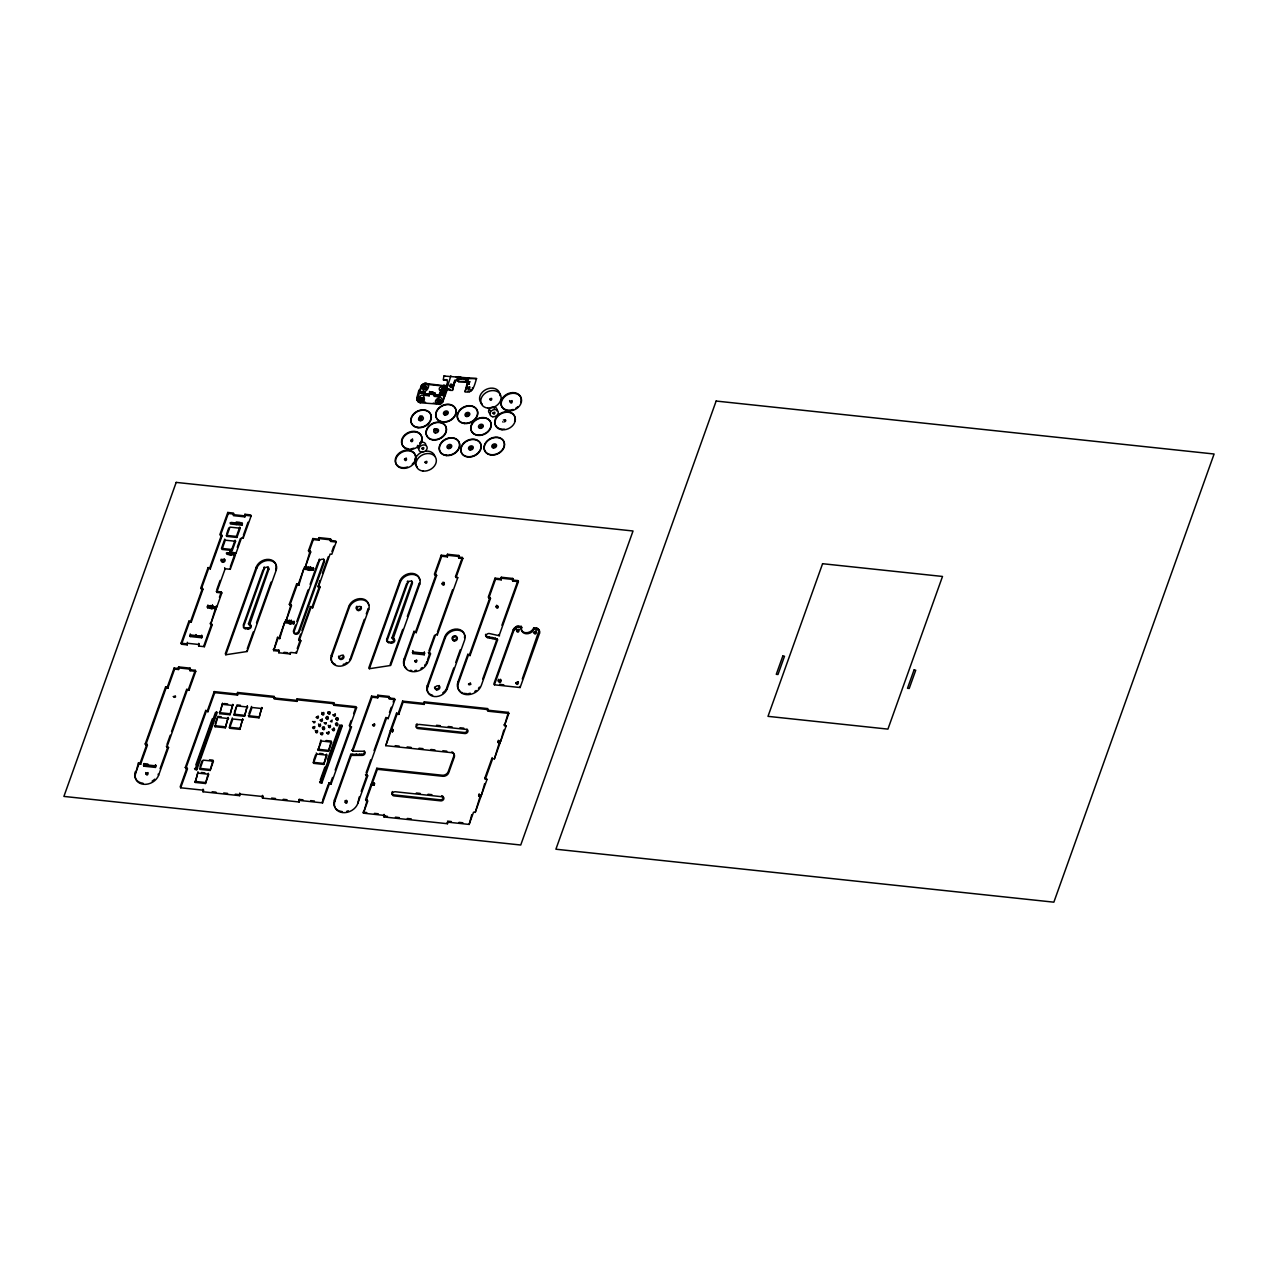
<?xml version="1.0" encoding="UTF-8"?>
<svg xmlns="http://www.w3.org/2000/svg" width="1278" height="1278" viewBox="0 0 1278 1278"><rect width="100%" height="100%" fill="white"/><g stroke="black" fill="none" stroke-linecap="round" stroke-linejoin="round"><path stroke-width="1.5" d="M423.05 398.369L421.037 397.458L420.174 399.551M424.008 388.512L425.925 389.215L426.836 387.362M440.239 399.87C439.536 405.909 435.047 396.947 440.303 400.014M437.523 401.404L437.38 400.302M444.201 389.119C442.492 386.116 439.504 391.563 442.987 391.164C446.118 390.269 442.603 386.899 441.437 389.758M444.025 388.768L444.297 390.062M417.698 401.356L416.724 398.273L418.896 390.189L419.567 392.394L417.235 400.046L420.254 402.762L440.159 404.231L442.779 402.027L445.335 394.407M419.951 398.72L421.74 400.206L422.89 398.033M442.14 391.148L441.214 389.662M447.236 389.566L445.016 386.276L426.037 384.247L422.187 386.164L419.887 391.691L419.472 390.381L421.676 385.125L424.663 383.336L445.798 385.94L447.236 389.566L445.575 394.439L440.367 393.88L439.983 392.57M419.488 392.745L424.568 392.57L419.615 391.324M424.392 392.969L423.753 395.237L429.168 395.813L429.887 391.819L433.194 392.17M443.562 393.273L440.255 392.921L439.552 396.915L434.137 396.34L434.951 392.953M438.993 394.391L439.824 393.432M439.792 394.023L439.856 394.726M445.878 380.237L443.274 379.854L443.913 376.036L476.55 378.56C474.713 384.023 473.195 394.263 465.016 391.723L467.253 382.969L468.914 384.135L467.253 382.969M458.435 381.579L458.658 379.087L466.47 378.847L465.575 381.355L458.435 381.579L468.722 382.489M314.644 726.511L312.551 727.486M318.318 716.239L316.225 717.214M330.411 721.447C334.772 722.661 329.085 720.888 332.216 720.121M406.276 458.083L404.423 459.201M374.598 724.035L372.505 725.009M452.46 390.381L454.696 381.627L452.46 390.381C448.067 391.308 444.856 386.339 447.476 382.745L447.108 379.662L443.594 379.758M446.597 386.819L447.108 387.873L450.846 375.828M449.457 385.173C449.568 389.151 454.952 383.624 450.559 384.135M444.393 412.251L445.479 413.401L446.741 412.219M416.676 660.167L414.823 661.269M472.221 448.418C470.735 444.664 468.722 451.693 472.221 448.418A2.492 1.949 -26.2 0 1 471.087 449.185M479.937 426.548C484.058 427.635 478.803 426.325 481.646 425.015M509.555 400.605L510.641 401.755L511.903 400.573M470.528 683.123L468.435 684.113M518.325 681.957L515.705 683.187M522.271 679.001L539.124 630.23M539.54 633.217L538.102 628.696L533.789 627.722A6.869 5.368 -26.2 0 1 525.498 632.706A6.869 5.368 -26.2 0 1 521.232 626.38L516.568 626.412L513.325 629.431L493.899 683.762L494.41 684.8L520.114 687.532L539.54 633.217L539.012 632.163M420.127 399.071C423.433 395.349 422.571 400.909 420.638 400.094M424.024 388.161L424.919 386.563L426.836 387.266M423.849 388.065L425.462 388.959L426.82 387.617M437.475 400.909L439.776 399.327M437.459 401.26L440.463 400.701M444.185 389.471L441.725 390.701M345.827 801.274L346.178 800.236M166.3 746.24L168.536 747.47L158.616 775.235A12.476 9.761 -26.2 0 1 143.519 784.293A12.476 9.761 -26.2 0 1 135.772 772.807L138.375 763.014L140.612 764.244L138.375 763.014M140.612 764.244L147.401 745.234L145.181 744.004L165.597 686.877L167.833 688.107L165.597 686.877M187.307 642.275L187.259 644.863L181.556 644.256L181.045 643.201L188.936 621.108L191.173 622.338L188.936 621.108M208.09 567.56L210.311 568.774L208.09 567.56L200.742 588.104L202.962 589.334L191.173 622.338M224.624 567.72L225.152 568.758L230.28 569.301L235.36 555.115L234.848 554.077L230.839 553.646L231.174 555.211L226.797 554.205L227.34 552.671L230.2 552.975C228.522 550.722 232.292 551.122 231.909 553.15L235.903 553.582L241.526 537.846L243.251 538.038L251.143 515.929L250.632 514.89L244.929 514.283L244.881 516.871L233.459 515.657L233.507 513.069L227.788 512.462L219.896 534.555L222.116 535.786L210.311 568.774M181.556 644.256L189.448 622.146M201.253 589.158L208.602 568.598M220.407 535.61L228.299 513.5L227.788 512.462M135.772 772.807L138.887 764.068M145.692 745.042L166.124 687.931M190.662 621.284L202.451 588.295L202.962 589.334M209.8 567.736L221.605 534.747L222.116 535.786M140.085 763.206L146.89 744.179L145.181 744.004M167.322 687.053L174.112 668.043L178.121 668.474L178.632 669.512L174.639 669.097L174.112 668.043M167.833 688.107L174.639 669.097M155.469 767.423L155.517 764.835L155.469 767.423L144.047 766.209L143.535 765.171L144.095 763.621L147.897 764.036M178.121 668.474L178.664 666.924L190.087 668.138L190.055 670.726L195.758 671.333L188.968 690.36L186.732 689.13L171.572 731.511M190.246 636.54L190.789 634.99L202.212 636.204L201.668 637.754L190.246 636.54L190.278 633.952M224.768 539.124L221.461 548.39L231.749 549.476L232.261 550.514L221.989 549.428L225.295 540.179L235.567 541.265L232.261 550.514M226.797 533.485L228.778 527.926M144.047 766.209L144.095 763.621M178.632 669.512L178.664 666.924M226.653 536.377L229.96 527.127L240.232 528.213L236.925 537.463L226.653 536.377L226.142 535.322L236.414 536.425L236.925 537.463M198.681 646.077L198.729 643.489L198.681 646.077L204.4 646.684L212.292 624.575L210.582 624.399L216.206 608.679L215.694 607.625L211.701 607.21L212.02 608.759L207.643 607.769L207.675 605.181L211.046 606.523L208.186 606.219M207.643 607.769L207.132 606.715L209.975 607.018L212.02 608.759M210.535 605.484L211.046 606.523M226.27 553.166L229.129 553.47L231.174 555.211M216.829 589.541L220.072 580.436M230.2 552.975L229.864 551.409M231.749 549.476L235.056 540.227L235.567 541.265M236.414 536.425L239.721 527.175L240.232 528.213M225.152 568.758L216.685 592.401L221.829 592.944L216.765 607.13L212.755 606.699L212.436 605.149L212.755 606.699M190.055 670.726L190.087 668.138M201.668 637.754L201.7 635.166M241.909 525.194L242.453 523.645L231.03 522.43L230.487 523.98L241.909 525.194L241.941 522.606M244.881 516.871L244.929 514.283M231.909 553.15L231.574 551.585M210.582 624.399L215.694 607.625M219.417 597.225L221.318 591.906L216.174 591.347M230.407 566.489L234.848 554.077M237.261 547.288L240.392 538.549M166.971 744.403L170.262 735.185M187.243 690.168L166.827 747.295L168.536 747.47M160.085 768.637L167.354 748.285M189.527 669.688L195.246 670.295L188.441 689.305L188.968 690.36M211.126 625.373L203.889 645.63L204.4 646.684M243.395 535.147L247.996 522.255M256.255 567.16L225.311 653.697L225.823 654.751L247.149 651.508L276.192 570.26L275.681 569.221A10.607 8.307 -26.2 0 0 269.099 559.444A10.607 8.307 -26.2 0 0 256.255 567.16L256.782 568.199L225.823 654.751M239.705 793.079L239.673 795.667L203.01 791.769L203.553 790.219L180.709 787.791L187.515 768.781L185.278 767.551L205.71 710.424L207.931 711.654L205.71 710.424M185.805 768.605L206.221 711.479M207.419 710.616L214.225 691.606L237.069 694.034L237.58 695.072L214.736 692.644L214.225 691.606M207.931 711.654L214.736 692.644M243.171 625.325L263.028 569.796M249.561 624.862L268.763 569.477A2.492 1.949 -26.2 0 0 267.214 567.176A2.492 1.949 -26.2 0 0 264.195 568.982L243.683 626.364A2.492 1.949 -26.2 0 0 245.232 628.664L248.092 628.968A2.492 1.949 -26.2 0 0 251.111 627.163A2.492 1.949 -26.2 0 0 249.561 624.862L248.475 623.76L268.252 568.422A2.492 1.949 -26.2 0 0 268.108 566.905M195.853 764.851L212.324 718.779M196.764 769.771L217.196 712.645L215.471 712.469L195.055 769.58L196.764 769.771L196.253 768.717L216.669 711.59M195.199 782.424L197.994 772.12L195.199 782.424L205.486 783.51L208.793 774.26L198.505 773.174M200.023 766.465L202.004 760.921M215.215 723.827L217.196 718.268M219.736 713.667L222.516 703.363L219.736 713.667L230.008 714.753L232.804 704.466L230.008 714.753M225.343 727.805L228.139 717.517L225.343 727.805L215.055 726.719L217.851 716.415L221.286 716.782M247.293 648.617L253.236 631.987M256.527 622.769L271.064 582.145M205.486 783.51L208.266 773.222M210.151 770.458L213.458 761.209L203.17 760.122L199.863 769.372L210.151 770.458L212.947 760.17L209.512 759.803M237.069 694.034L237.612 692.484L274.275 696.382L274.243 698.97L297.087 701.398L297.119 698.81L333.782 702.708L333.75 705.296L356.594 707.724L349.789 726.751L351.498 726.926L331.082 784.053L328.845 782.823L331.082 784.053M237.58 695.072L237.612 692.484M229.721 725.361L232.356 717.964M234.385 712.309L236.366 706.766M244.513 716.303L247.309 705.999L244.513 716.303L234.241 715.201L237.021 704.913L240.456 705.28M239.849 729.355L242.644 719.051L239.849 729.355L229.561 728.252L232.868 719.003L243.155 720.105M248.891 713.859L251.526 706.446M300.618 634.08L298.653 639.575L300.873 640.805L296.496 653.042L290.793 652.435L290.234 653.969L278.812 652.754L279.371 651.221L273.652 650.614L277.518 637.339L279.738 638.569L277.518 637.339M289.579 620.165L289.914 621.715L285.921 621.3L291.544 605.564L289.307 604.334L296.672 583.774L298.892 585.005L296.672 583.774M309.068 568.167C308.765 564.94 309.58 570.595 305.075 567.736L310.698 552.016L308.461 550.786L312.838 538.549L318.541 539.156L319.069 540.211L313.35 539.604L312.838 538.549M273.652 650.614L278.029 638.377M289.834 605.389L297.183 584.829M308.972 551.824L313.35 539.604M279.227 637.514L284.85 621.795L288.844 622.21C288.477 624.239 292.247 624.638 290.569 622.402L293.94 623.744L291.08 623.44M285.921 621.3L291.033 604.526L289.307 604.334M298.381 583.966L304.004 568.231L307.998 568.662C307.631 570.691 311.385 571.09 309.707 568.838L313.078 570.196L310.234 569.892M305.075 567.736L310.171 550.962L308.461 550.786M279.738 638.569L284.85 621.795M298.892 585.005L304.004 568.231M273.141 649.559L278.86 650.167L278.812 652.754M289.179 623.776L288.844 622.21M308.333 570.228L307.998 568.662M318.541 539.156L319.101 537.623L330.523 538.837L330.491 541.425L336.194 542.032L331.817 554.253L330.107 554.077L318.302 587.081L320.027 587.257L312.679 607.817L310.442 606.587L312.679 607.817M319.069 540.211L319.101 537.623M290.889 623.952L290.569 622.402M310.043 570.403L309.707 568.838M291.624 621.907L291.304 620.341L291.624 621.907L294.483 622.21L293.94 623.744M310.778 568.343L310.442 566.793L310.778 568.343L313.637 568.646L313.078 570.196M259.019 717.837L261.814 707.549L259.019 717.837L248.747 716.75L252.054 707.501L262.325 708.587M293.413 622.706L293.972 621.156M312.567 569.141L313.126 567.608L313.637 568.646M295.522 625.102L293.541 630.661A2.812 2.205 -26.2 0 0 295.282 633.249A2.812 2.205 -26.2 0 0 298.669 631.204L323.845 560.802A2.812 2.205 -26.2 0 0 323.685 559.077M296.847 621.396L308.11 589.893M310.107 584.334L318.046 562.112M330.523 538.837L329.964 540.37L335.683 540.977L336.194 542.032M301.928 630.421L310.442 606.587M318.302 587.081L319.756 580.531M322.375 573.199L328.286 556.697M300.873 640.805L299.164 640.629L310.953 607.625M297.231 648.505L300.362 639.767M312.151 606.762L319.5 586.203L317.791 586.027M331.929 551.473L333.798 546.233M297.087 701.398L297.119 698.81M262.501 798.095L262.549 795.507L262.501 798.095L299.164 801.993L299.212 799.405L303.014 799.82M335.475 664.528A10.607 8.307 -26.2 0 1 331.306 655.326L348.798 606.411A10.607 8.307 -26.2 0 1 359.677 598.663A10.607 8.307 -26.2 0 1 368.671 605.053M331.817 656.365L349.309 607.449A10.607 8.307 -26.2 0 1 362.137 599.749A10.607 8.307 -26.2 0 1 368.719 609.51L351.226 658.426A10.607 8.307 -26.2 0 1 338.398 666.142A10.607 8.307 -26.2 0 1 331.817 656.365L331.306 655.326M411.484 441.469L412.219 439.424M429.6 391.467L429.424 394.423L428.306 394.135M440.399 393.88L439.504 395.94L438.753 395.509M299.212 799.405L299.164 801.993M333.75 705.296L333.782 702.708M313.621 760.426L315.602 754.883M318.142 750.266L321.449 741.016L331.721 742.119L328.414 751.368L318.142 750.266L320.938 739.978M364.326 619.335L350.715 657.387L351.226 658.426M366.259 613.903L368.208 608.472L368.719 609.51M443.546 397.618L443.131 401.308M444.025 396.308L444.568 394.758L445.095 395.797L419.392 393.065M445.159 393.113L446.086 390.541M316.784 754.068L313.477 763.333L323.749 764.42L327.056 755.17L316.784 754.068L316.273 753.03M445.671 414.407C450.671 410.765 442.092 416.484 446.405 412.347M323.749 764.42L326.545 754.116M328.414 751.368L331.21 741.064L326.066 740.521M320.251 779.995L324.868 767.104M327.503 759.723L340.028 724.722M321.816 783.063L321.305 782.024L341.737 724.898L342.248 725.952L321.816 783.063L320.107 782.887L340.539 725.76L342.248 725.952M465.016 391.723L467.78 384.007M468.914 384.135L469.761 381.755L465.575 381.355M419.679 579.765A10.607 8.307 -26.2 0 0 410.685 573.391A10.607 8.307 -26.2 0 0 399.806 581.123L368.863 667.675L369.374 668.713L390.685 665.471L419.727 584.238L419.216 583.183L407.331 616.427M369.374 668.713L400.318 582.161A10.607 8.307 -26.2 0 1 413.145 574.461A10.607 8.307 -26.2 0 1 419.727 584.238M322.663 800.108L328.222 784.548M351.13 720.52L349.277 725.696L351.498 726.926M353.607 713.603L355.46 708.411M449.169 447.891C454.153 444.233 445.575 449.952 449.904 445.83M299.723 800.459L322.567 802.888L329.357 783.877M330.555 783.015L332.536 777.471M335.171 770.107L350.332 727.725M411.644 580.867A2.492 1.949 -26.2 0 1 411.788 582.401L392.011 637.722L393.097 638.824A2.492 1.949 -26.2 0 1 394.646 641.125A2.492 1.949 -26.2 0 1 391.627 642.946L388.768 642.642A2.492 1.949 -26.2 0 1 387.218 640.342L386.707 639.288L406.564 583.758M467.221 415.845C472.205 412.187 463.642 417.922 467.956 413.784M387.218 640.342L407.746 582.96A2.492 1.949 -26.2 0 1 410.765 581.139A2.492 1.949 -26.2 0 1 412.315 583.439L393.097 638.824M335.156 807.68A12.476 9.761 -26.2 0 1 334.421 800.06L350.747 754.355L361.466 754.324A2.492 1.949 -26.2 0 0 364.438 752.518L364.549 751.975A2.492 1.949 -26.2 0 0 364.278 750.985M371.563 696.159L372.074 697.213L377.793 697.82L377.266 696.766L371.563 696.159L352.265 750.154L352.776 751.192L363.399 751.256A2.492 1.949 -26.2 0 1 365.061 753.014L364.949 753.541A2.492 1.949 -26.2 0 1 361.978 755.378L351.258 755.41L334.932 801.098A12.476 9.761 -26.2 0 0 342.68 812.6A12.476 9.761 -26.2 0 0 357.776 803.527L367.697 775.778L365.46 774.548M352.776 751.192L372.074 697.213M377.266 696.766L377.825 695.232L389.247 696.446L389.215 699.034L394.918 699.641L388.113 718.651L385.892 717.421L374.039 750.601M377.793 697.82L377.825 695.232M390.173 664.432L402.714 629.351M470.703 449.329L471.438 447.268M480.704 427.699L481.439 425.638M406.58 668.618A12.476 9.761 -26.2 0 1 404.056 659.097L413.976 631.348L416.197 632.578L413.976 631.348M441.198 555.211L441.709 556.249L447.428 556.857L446.917 555.818L441.198 555.211L434.392 574.221L436.629 575.451L416.197 632.578M428.306 652.611L430.526 653.841L427.411 662.579A12.476 9.761 -26.2 0 1 412.315 671.637A12.476 9.761 -26.2 0 1 404.567 660.151L414.487 632.386M434.919 575.276L441.709 556.249M415.685 631.524L436.117 574.413L436.629 575.451M366.131 772.711L370.732 759.803M386.403 718.476L365.987 775.602L367.697 775.778M359.246 796.929L357.776 803.527M361.227 791.386L367.185 774.724M389.455 712.421L391.308 707.229M393.161 702.053L394.407 698.587L388.688 697.98M412.842 653.553L412.89 650.965L412.842 653.553L424.264 654.767L424.312 652.179L424.264 654.767M446.917 555.818L447.46 554.269L458.882 555.483L458.85 558.071L462.844 558.502L456.038 577.512L457.764 577.704L437.332 634.831L435.622 634.639L428.817 653.649L430.526 653.841M447.428 556.857L447.46 554.269M371.211 783.989L374.007 785.283L371.211 783.989L365.588 799.724L367.808 800.955L363.431 813.175L384.566 815.428L384.007 816.977L447.476 823.719L448.035 822.185L469.154 824.422L473.531 812.201L475.256 812.377L480.879 796.657L478.643 795.427L479.202 793.878L479.154 796.466L480.879 796.657M451.885 751.847A4.872 3.802 -26.2 0 1 453.802 756.081L448.211 771.704A4.872 3.802 -26.2 0 1 442.332 775.235L376.834 768.27L371.754 782.456L374.55 783.749L374.007 785.283M390.349 730.441L392.586 731.671L390.349 730.441L385.796 745.665L451.294 752.646A4.872 3.802 -26.2 0 1 454.313 757.119L448.722 772.743A4.872 3.802 -26.2 0 1 442.843 776.289L377.345 769.308L376.834 768.27M396.531 713.172L398.752 714.402L396.531 713.172L390.908 728.907L393.129 730.121L392.586 731.671M366.099 800.763L371.722 785.043M372.265 783.494L377.345 769.308M385.796 745.665L390.86 731.495M391.419 729.946L397.043 714.226M363.431 813.175L367.297 799.9M392.058 730.617L392.618 729.083L393.129 730.121M398.241 713.348L402.618 701.127L423.737 703.363L424.264 704.418L403.129 702.165L402.618 701.127M373.495 784.245L374.039 782.695L374.55 783.749M493.995 447.332C498.995 443.674 490.417 449.409 494.73 445.271M398.752 714.402L403.129 702.165M504.682 421.836L505.417 419.775M458.85 558.071L458.882 555.483M428.929 650.885L434.488 635.326M456.038 577.512L455.527 576.474L462.332 557.464L458.323 557.032M427.523 659.783L430.015 652.786M437.475 631.939L452.636 589.557M427.763 686.781L445.255 637.866A10.607 8.307 -26.2 0 1 458.099 630.166A10.607 8.307 -26.2 0 1 464.681 639.927L447.188 688.842A10.607 8.307 -26.2 0 1 434.36 696.558A10.607 8.307 -26.2 0 1 427.763 686.781L427.251 685.743L444.744 636.827A10.607 8.307 -26.2 0 1 454.952 629.143A10.607 8.307 -26.2 0 1 464.425 634.383M384.007 816.977L384.055 814.39L384.566 815.428M423.737 703.363L424.296 701.83L487.765 708.587L487.733 711.175L508.852 713.412L504.475 725.648L506.2 725.824L500.577 741.559L498.34 740.329L497.797 741.863L500.017 743.093L494.394 758.828L492.685 758.637L485.336 779.197L487.046 779.388L481.423 795.108L479.713 794.932M424.264 704.418L424.296 701.83M453.802 667.883L446.677 687.804L447.188 688.842M455.735 662.435L460.272 649.751M460.431 691.574A12.476 9.761 -26.2 0 1 457.907 682.069L467.828 654.304L470.048 655.534L467.828 654.304M495.049 578.167L495.56 579.222L501.28 579.829L500.752 578.774L495.049 578.167L488.244 597.193L490.48 598.423L470.048 655.534M485.672 634.287A2.492 1.949 -26.2 0 0 487.174 636.572L495.369 638.233L497.589 639.847L481.263 685.535A12.476 9.761 -26.2 0 1 466.166 694.609A12.476 9.761 -26.2 0 1 458.419 683.107L468.339 655.358M488.771 598.232L495.56 579.222M469.537 654.496L489.969 597.369L490.48 598.423M500.752 578.774L501.311 577.241L512.734 578.455L512.702 581.043L518.405 581.65L499.107 635.629L498.58 634.591M501.28 579.829L501.311 577.241M512.702 581.043L512.734 578.455M482.701 679.017L497.078 638.808M501.919 625.277L517.894 580.595L512.174 579.988M494.41 684.8L513.836 630.485L517.079 627.45L521.744 627.434A6.869 5.368 -26.2 0 0 526.009 633.744A6.869 5.368 -26.2 0 0 534.316 628.76L539.268 630.437M471.774 814.645L469.154 824.422M485.336 779.197L484.825 778.158L492.174 757.598M504.475 725.648L508.34 712.373L487.206 710.121M498.308 742.917L498.851 741.368M480.352 795.603L475.256 812.377M484.666 783.574L481.423 795.108M497.797 741.863L499.506 742.055L494.394 758.828M503.804 730.026L500.577 741.559M456.725 380.413C461.566 371.083 454.377 381.866 458.147 380.572L459.042 378.064L466.47 378.847M466.997 381.515L468.355 377.745M467.492 381.499L468.834 377.729M469.841 684.321C473.819 683.347 465.767 686.637 470.208 683.299M423.753 394.407L425.063 392.25L419.631 391.675M439.504 395.94L434.121 395.509L435.431 393.352L429.999 392.777M421.676 386.675L423.401 384.662M422.299 386.787C423.641 400.238 435.766 378.032 422.299 386.787L421.676 385.125M426.948 387.474L423.913 387.569M441.837 401.388C443.642 391.915 428.801 403.097 439.089 403.353M175.405 695.967C170.757 698.89 179.559 696.159 173.169 696.51M145.66 772.583L146.315 773.989L147.849 772.567M466.071 413.417L466.726 414.839L468.259 413.401M314.915 721.447C310.826 724.115 318.494 722.15 312.551 721.511M315.267 730.489L315.906 731.895L317.455 730.457M326.337 722.661C322.248 725.329 329.916 723.364 323.973 722.725M322.631 732.981L321.433 733.876L320.299 732.997M328.19 725.281L329.133 726.687L330.379 725.265M335.443 723.668C337.712 720.568 338.574 726.255 335.523 724.434M505.529 419.983C502.302 423.274 509.075 420.174 503.356 419.951M495.017 445.415L493.803 446.31L492.669 445.447M516.232 629.383L517.414 631.14L518.964 629.351M439.536 395.03L439.92 393.624M467.237 386.403L466.901 387.969M321.832 712.453L322.28 714.098L323.717 712.421M327.839 711.91L330.043 712.15L327.775 712.932M318.51 724.003L319.244 725.648L320.379 723.971M345.028 800.651L345.779 802.296L346.897 800.635M422.059 400.589L423.753 399.391M418.721 400.893L417.746 399.279C428.961 409.024 423.737 385.429 418.098 399.982M498.771 679.273C495.656 681.925 502.558 682.244 500.577 679.257M443.945 391.228L442.635 391.755M439.312 404.503L438.801 403.449L442.268 400.988L442.779 402.027M326.465 716.623C329.868 715.376 326.896 720.52 325.81 717.581M336.641 717.533C333.494 719.354 339.293 720.409 337.791 717.661M322.791 726.894C326.194 725.664 323.222 730.792 322.136 727.869M468.02 390.908L469.681 391.691M442.779 582.273C446.006 581.73 442.603 586.139 441.837 583.375M496.631 605.229L497.893 606.571L495.688 606.331M443.913 376.036L445.223 376.403M351.722 750.202L353.335 750.058M476.55 378.56L467.221 378.687M454.585 380.684L458.147 380.572M468.866 381.771L469.761 381.755M410.989 440.463L412.522 439.025M458.467 378.432L461.23 378.783L458.403 378.671M457.204 380.397L454.92 380.157L454.073 382.553L455.208 382.665M429.951 392.106L433.258 392.458M440.319 393.209L443.626 393.56M429.999 392.426L433.29 392.777M440.367 393.528L443.674 393.88M419.615 392.042L424.568 392.57M429.983 393.145L434.935 393.672M440.351 394.247L445.303 394.774M419.567 392.394L424.52 392.921M429.935 393.512L434.887 394.039M440.303 394.614L445.255 395.142M429.855 393.848L434.824 394.375M440.223 394.95L445.191 395.477M424.456 393.896L429.424 394.423M434.824 395.014L439.792 395.541M424.328 394.135L429.28 394.662M434.696 395.237L439.648 395.765M423.897 394.439L429.136 394.838M421.66 401.931L425.526 402.33M433.242 403.161L437.092 403.56M228.299 513.5L234.018 514.107M245.44 515.322L251.143 515.929M232.947 514.603L244.37 515.817M236.238 521.999L240.04 522.398M229.976 522.926L241.398 524.156M319.612 538.661L331.034 539.875M447.971 555.323L459.393 556.537M501.823 578.279L513.245 579.493M230.375 552.463L232.101 552.639M455.527 576.474L457.764 577.704M231.366 554.7L235.36 555.115M304.547 566.697L308.557 567.112M309.244 567.656L310.969 567.831M307.822 569.173L309.532 569.365M304.515 569.285L308.509 569.7M211.237 606.012L212.947 606.187M487.174 636.572L487.733 637.626L497.589 639.847M212.212 608.248L216.206 608.679M487.733 637.626L487.685 637.626A2.492 1.949 -26.2 0 1 486.183 635.326L486.455 634.799A2.492 1.949 -26.2 0 1 489.218 633.505L499.554 635.789M285.409 620.245L289.403 620.677L289.914 621.715M290.106 621.204L291.815 621.38M288.668 622.721L290.378 622.913M285.361 622.833L289.371 623.265M386.707 639.288A2.492 1.949 -26.2 0 0 388.256 641.588L391.627 642.946M210.071 623.36L212.292 624.575M243.315 626.843A2.492 1.949 -26.2 0 0 244.721 627.626L247.565 627.929A2.492 1.949 -26.2 0 0 250.584 626.108A2.492 1.949 -26.2 0 0 249.034 623.808M413.401 652.02L424.823 653.234M412.331 652.515L423.753 653.729M189.719 635.486L201.141 636.7M284.02 652.323L287.822 652.723M187.818 643.313L199.24 644.527M181.045 643.201L186.748 643.808L187.259 644.863M499.826 684.385L503.788 684.816M179.176 667.979L190.598 669.193M378.336 696.27L389.758 697.484M424.807 702.868L488.276 709.625M238.123 693.539L274.786 697.437M297.63 699.865L334.293 703.763M273.732 697.932L296.576 700.36M333.223 704.258L356.067 706.686L356.594 707.724M503.963 724.594L506.2 725.824M436.517 725.265L440.415 725.68M448.227 726.511L452.124 726.926M459.92 727.757L463.834 728.172M224.241 703.555L227.66 703.906M223.043 704.418L233.315 705.504M237.548 705.951L247.82 707.053M219.209 712.613L229.497 713.715M244.002 715.249L233.714 714.162L234.241 715.201M248.22 715.696L258.507 716.798M218.362 717.469L228.65 718.555M224.832 726.767L214.544 725.664L215.055 726.719M229.05 727.214L239.337 728.3M395.206 745.681L399.167 746.112M407.107 746.943L411.085 747.374M419.024 748.221L422.986 748.636M430.926 749.483L434.903 749.898M442.843 750.745L446.805 751.176M317.631 749.227L327.903 750.314M319.692 753.397L323.11 753.764M484.825 778.158L487.046 779.388M312.95 762.279L323.238 763.381M199.352 768.318L209.64 769.42M185.278 767.551L187.003 767.743L180.198 786.753L180.709 787.791M194.544 768.541L196.253 768.717M319.596 781.848L321.305 782.024M416.34 793.015L420.238 793.43M428.05 794.261L431.948 794.676M144.606 764.675L156.028 765.889M143.535 765.171L154.957 766.385M201.429 772.487L204.847 772.855M194.687 781.369L204.959 782.471M310.634 800.619L314.436 801.034M240.216 794.133L263.06 796.561M212.132 791.753L215.998 792.168M223.714 792.983L227.58 793.398M235.296 794.213L239.146 794.628L239.673 795.667M271.639 798.079L275.505 798.494M283.221 799.309L287.071 799.724M362.92 812.137L366.754 812.552M374.438 813.367L378.288 813.766M447.524 821.131L451.358 821.546M459.042 822.361L462.892 822.776M383.496 815.923L387.458 816.354M395.397 817.185L399.359 817.616M407.299 818.463L411.26 818.879M445.798 387.713C430.718 383.528 446.581 401.787 445.447 387.01L446.038 388.208M467.125 388.208L468.93 388.192L469.713 386.659M469.697 448.115L471.39 447.907L471.646 446.645M333.877 727.805L333.766 729.578L332.056 729.179M445.079 386.579L444.393 386.707M416.868 399.679L418.753 402.314M447.971 446.485L449.281 446.805L450.207 445.447M535.961 630.677L535.865 632.482L533.517 632.514M320.075 720.121L321.689 720.297L322.216 718.843M472.413 387.617L472.924 388.656M471.183 389.439L471.694 390.477M470.24 390.141L470.751 391.18M449.536 389.087L450.048 390.125M446.709 384.886L447.22 385.924M448.514 388.847L449.025 389.886M446.501 385.876L447.028 386.914M446.262 386.483L447.252 388.832M445.798 385.94L446.326 386.994M445.207 385.525L445.718 386.563M444.504 385.221L445.016 386.276M446.549 389.263L447.06 390.301M443.722 385.061L444.233 386.116M443.865 388.576L444.361 389.566M441.198 389.918L441.693 390.892M439.552 396.915L438.977 395.541M441.501 400.685L442.3 402.698M440.447 402.778L440.958 403.832M439.648 403.177L440.159 404.231M437.3 400.813L437.795 401.787M426.357 383.224L426.868 384.263M425.51 383.208L426.037 384.247M426.309 386.595L426.996 387.969M424.663 383.336L425.175 384.374M423.817 383.608L424.328 384.646M429.168 395.813L428.545 394.151M423.018 384.007L423.753 385.365M422.299 384.518L422.81 385.557M424.536 389.199L423.849 387.825L424.072 388.656M517.894 580.595L518.405 581.65M421.181 385.796L421.708 386.851M420.845 386.531L421.357 387.569M538.102 628.696L538.613 629.734M539.22 631.188L539.731 632.227M537.223 628.217L537.734 629.255M536.185 627.977L536.712 629.016M422.619 397.634L423.098 398.864M533.789 627.722L534.316 628.76M419.743 401.723L420.254 402.762M416.916 397.522L417.427 398.576M418.944 401.564L419.472 402.602M416.724 398.273L417.251 399.311M416.708 398.992L417.235 400.046M417.65 400.845L418.162 401.883M521.232 626.38L521.744 627.434M518.836 626.124L519.347 627.178M517.702 626.14L518.229 627.178M516.568 626.412L517.079 627.45M515.497 626.907L516.008 627.961M514.555 627.61L515.066 628.664M513.804 628.472L514.331 629.527M513.325 629.431L513.836 630.485M462.332 557.464L462.844 558.502M496.615 638.649L497.142 639.703M519.587 686.494L520.114 687.532M495.369 638.233L495.88 639.288M492.174 637.418L492.685 638.457M488.867 636.795L489.378 637.834M508.34 712.373L508.852 713.412M499.506 742.055L500.017 743.093M444.744 636.827L445.255 637.866M411.788 582.401L412.315 583.439M436.82 633.776L437.332 634.831M457.907 682.069L458.419 683.107M407.746 582.96L407.219 581.905A2.492 1.949 -26.2 0 1 407.906 580.915M399.806 581.123L400.318 582.161M427.411 662.579L426.9 661.525A12.476 9.761 -26.2 0 1 426.309 662.867M478.643 795.427L479.154 796.466M404.056 659.097L404.567 660.151M392.011 637.722L392.522 638.776M388.256 641.588L388.768 642.642M394.407 698.587L394.918 699.641M348.798 606.411L349.309 607.449M446.965 822.681L447.476 823.719M310.171 550.962L310.698 552.016M387.601 717.613L388.113 718.651M319.5 586.203L320.027 587.257M361.418 754.324L361.93 755.362M359.757 754.18L360.268 755.218M268.252 568.422L268.763 569.477M356.258 754.084L356.77 755.138M263.683 567.943L264.195 568.982M298.653 639.575L299.164 640.629M352.728 754.196L353.239 755.234M351.274 754.324L351.801 755.362M350.747 754.355L351.258 755.41M242.724 536.984L243.251 538.038M235.679 523.533L236.19 524.587M295.985 652.004L296.496 653.042M289.723 652.93L290.234 653.969M235.392 552.527L235.903 553.582M233.682 552.352L234.193 553.39M278.86 650.167L279.371 651.221M229.129 553.47L229.641 554.508M229.768 568.263L230.28 569.301M248.475 623.76L248.986 624.798M334.421 800.06L334.932 801.098M247.565 627.929L248.092 628.968M244.721 627.626L245.232 628.664M221.318 591.906L221.829 592.944M322.056 801.833L322.567 802.888M246.622 650.454L247.149 651.508M216.238 606.091L216.765 607.13M209.975 607.018L210.503 608.072M195.981 634.559L196.508 635.597M195.246 670.295L195.758 671.333M203.553 790.219L203.042 789.181L203.01 791.769M146.89 744.179L147.401 745.234M158.105 774.18L158.616 775.235M538.741 629.383L539.651 631.284M332.887 714.69L334.325 715.233L335.235 713.875M326.529 732.486L327.951 733.029L328.877 731.671M437.843 431.021A2.492 1.949 -26.2 0 1 437.443 431.485M433.817 429.488A2.492 1.949 -26.2 0 1 434.728 428.625M422.267 419.2A2.492 1.949 -26.2 0 1 421.165 419.871M419.36 419.887A2.492 1.949 -26.2 0 1 418.529 419.248M419.567 416.34A2.492 1.949 -26.2 0 1 420.781 415.925M421.964 416.053A2.492 1.949 -26.2 0 1 422.443 416.309M450.639 447.092A2.492 1.949 -26.2 0 1 447.731 447.779M468.179 415.43A2.492 1.949 -26.2 0 1 465.783 415.733M482.589 426.421A2.492 1.949 -26.2 0 1 481.087 427.555M503.101 422.123A2.492 1.949 -26.2 0 1 502.749 421.74M504.379 429.168A10.607 8.307 -26.2 0 1 494.778 420.957A10.607 8.307 -26.2 0 1 507.158 411.66A10.607 8.307 -26.2 0 1 514.587 421.484M482.189 403.976A10.607 8.307 -26.2 0 1 486.311 389.359A10.607 8.307 -26.2 0 1 499.938 395.653M408.561 448.834A10.607 8.307 -26.2 0 1 402.282 438.306A10.607 8.307 -26.2 0 1 416.436 431.676A10.607 8.307 -26.2 0 1 420.254 443.354M413.832 448.179A10.607 8.307 -26.2 0 1 411.181 448.802M419.743 442.955A4.361 3.419 -26.2 0 1 425.846 445.287M418.545 448.706A4.361 3.419 -26.2 0 1 417.65 445.383M407.554 466.981A10.607 8.307 -26.2 0 1 395.206 460.911A10.607 8.307 -26.2 0 1 406.787 450.112A10.607 8.307 -26.2 0 1 415.11 459.92M413.96 462.157A10.607 8.307 -26.2 0 1 412.251 464.154M513.181 409.471A10.607 8.307 -26.2 0 1 500.832 403.401A10.607 8.307 -26.2 0 1 512.414 392.602A10.607 8.307 -26.2 0 1 520.737 402.426M517.878 406.644A10.607 8.307 -26.2 0 1 515.689 408.289M417.395 466.933A10.607 8.307 -26.2 0 1 422.81 451.789M425.462 451.166A10.607 8.307 -26.2 0 1 434.935 456.406M490.113 410.589A2.492 1.949 -26.2 0 1 490.065 410.078M493.755 407.858A2.492 1.949 -26.2 0 1 494.586 408.497M492.988 406.851A4.361 3.419 -26.2 0 1 496.775 410.861M490.512 413.8A4.361 3.419 -26.2 0 1 488.659 410.478A4.361 3.419 -26.2 0 1 491.902 407.107M393.624 638.185A2.492 1.949 -26.2 0 1 391.116 641.891M392.586 637.786A2.492 1.949 -26.2 0 1 393.145 637.914M446.182 688.938A10.607 8.307 -26.2 0 1 445.527 690.024M444.744 691.063A10.607 8.307 -26.2 0 1 442.763 692.916M432.603 695.296A10.607 8.307 -26.2 0 1 427.251 685.743M464.617 635.47A10.607 8.307 -26.2 0 1 464.489 637.738M455.192 635.805A2.492 1.949 -26.2 0 1 456.661 638.281A2.492 1.949 -26.2 0 1 453.339 639.831A2.492 1.949 -26.2 0 1 452.444 637.083M452.843 636.62A2.492 1.949 -26.2 0 1 454.569 635.805M439.105 685.487A2.492 1.949 -26.2 0 1 437.475 688.666A2.492 1.949 -26.2 0 1 434.568 687.069M348.367 810.779A12.476 9.761 -26.2 0 1 346.817 811.226M342.153 811.546A12.476 9.761 -26.2 0 1 339.325 810.891M338.063 810.3A12.476 9.761 -26.2 0 1 335.97 808.686M479.41 687.117A12.476 9.761 -26.2 0 1 478.467 688.331M476.151 690.503A12.476 9.761 -26.2 0 1 474.793 691.398M470.304 693.235A12.476 9.761 -26.2 0 1 468.722 693.523M467.173 693.635A12.476 9.761 -26.2 0 1 464.186 693.315M462.812 692.9A12.476 9.761 -26.2 0 1 461.55 692.309M154.734 779.165A12.476 9.761 -26.2 0 1 152.146 781.098M143.008 783.254A12.476 9.761 -26.2 0 1 135.26 771.752M350.22 658.521A10.607 8.307 -26.2 0 1 349.581 659.608M346.817 662.499A10.607 8.307 -26.2 0 1 345.667 663.266M344.437 663.921A10.607 8.307 -26.2 0 1 343.159 664.432M360.843 606.619A2.492 1.949 -26.2 0 1 357.76 609.494A2.492 1.949 -26.2 0 1 356.897 606.203M343.143 655.071A2.492 1.949 -26.2 0 1 341.21 658.346A2.492 1.949 -26.2 0 1 338.718 656.109M318.717 560.259A2.812 2.205 -26.2 0 1 319.468 559.125M425.558 664.145A12.476 9.761 -26.2 0 1 424.615 665.375M422.299 667.531A12.476 9.761 -26.2 0 1 420.941 668.442M416.452 670.279A12.476 9.761 -26.2 0 1 414.871 670.567M411.804 670.599A12.476 9.761 -26.2 0 1 410.334 670.343M392.538 791.545A2.492 1.949 -26.2 0 0 393.416 794.836L440.239 799.82A2.492 1.949 -26.2 0 0 443.322 796.945M441.709 795.715A2.492 1.949 -26.2 0 1 442.747 796.114M416.085 726.735A2.492 1.949 -26.2 0 0 417.475 727.517L464.313 732.486A2.492 1.949 -26.2 0 0 467.173 729.163M415.941 725.217A2.492 1.949 -26.2 0 1 417.123 723.827M224.513 559.109A1.869 1.47 -26.2 0 1 222.42 561.282A1.869 1.47 -26.2 0 1 221.238 559.141M263.955 567.416A2.492 1.949 -26.2 0 1 264.354 566.953M256.782 568.199A10.607 8.307 -26.2 0 1 269.61 560.499A10.607 8.307 -26.2 0 1 276.192 570.26M146.043 773.893C147.529 777.647 149.542 770.618 146.043 773.893M312.822 727.581C314.308 731.336 316.321 724.306 312.822 727.581M316.497 717.309C317.982 721.064 319.995 714.019 316.497 717.309M315.65 731.799C317.136 735.553 319.149 728.508 315.65 731.799M318.685 725.537C320.171 729.291 322.184 722.262 318.685 725.537M320.522 720.409C322.008 724.163 324.021 717.118 320.522 720.409M322.024 713.987C323.51 717.741 325.523 710.712 322.024 713.987M320.874 733.78C322.36 737.534 324.372 730.489 320.874 733.78M322.711 728.636C324.197 732.39 326.209 725.361 322.711 728.636M326.385 718.364C327.871 722.118 329.884 715.073 326.385 718.364M328.222 713.22C329.708 716.974 331.721 709.945 328.222 713.22M327.072 733.013C328.558 736.767 330.571 729.722 327.072 733.013M328.574 726.591C330.059 730.345 332.072 723.316 328.574 726.591M333.43 715.201C334.932 718.955 336.929 711.926 333.43 715.201M332.599 729.69C334.085 733.444 336.098 726.415 332.599 729.69M336.274 719.418C337.759 723.172 339.772 716.127 336.274 719.418M335.97 724.706C337.456 728.476 339.469 721.431 335.97 724.706M404.599 459.473C406.084 463.227 408.097 456.182 404.599 459.473M410.813 440.543C412.299 444.297 414.312 437.252 410.813 440.543M419.519 417.842C421.005 421.596 423.018 414.567 419.519 417.842M345.204 802.201C346.689 805.955 348.702 798.91 345.204 802.201M421.852 448.402C423.337 452.156 425.35 445.111 421.852 448.402M425.015 462.189C426.501 465.959 428.513 458.914 425.015 462.189M372.777 725.105C374.262 728.859 376.275 721.814 372.777 725.105M434.68 430.127C436.165 433.881 438.178 426.852 434.68 430.127M449.968 386.228C451.821 390.924 454.345 382.122 449.968 386.228M467.333 388.065C469.186 392.761 471.694 383.959 467.333 388.065M414.839 661.237C416.324 664.991 418.337 657.962 414.839 661.237M442.412 584.142C443.897 587.896 445.91 580.867 442.412 584.142M489.809 399.231C491.295 402.985 493.308 395.956 489.809 399.231M492.973 413.034C494.458 416.788 496.471 409.759 492.973 413.034M510.226 401.963C511.711 405.717 513.724 398.688 510.226 401.963M496.263 607.114C497.749 610.868 499.762 603.823 496.263 607.114M498.548 681.19C500.401 685.887 502.925 677.084 498.548 681.19M516.584 630.757C518.437 635.454 520.961 626.651 516.584 630.757M515.913 683.043C517.766 687.724 520.29 678.938 515.913 683.043M533.948 632.61C535.801 637.307 538.31 628.504 533.948 632.61M456.406 377.106L461.342 377.537L456.406 377.106M176.188 482.397L63.9 796.418L520.737 845.014L633.025 530.993L176.188 482.397M319.228 561.298L294.052 631.715A2.812 2.205 -26.2 0 0 295.793 634.287A2.812 2.205 -26.2 0 0 299.196 632.259L324.372 561.841A2.812 2.205 -26.2 0 0 322.631 559.253A2.812 2.205 -26.2 0 0 319.228 561.298M716.143 401.052L555.898 849.215L1053.855 902.172L1214.1 454.009L716.143 401.052M782.807 656.045L776.273 674.321L777.982 674.496L784.516 656.237L782.807 656.045M822.585 563.71L767.998 716.351L887.922 729.115L942.509 576.458L822.585 563.71M914.026 670.007L907.508 688.267L909.217 688.459L915.751 670.199L914.026 670.007M466.294 729.434L419.472 724.45A2.492 1.949 -26.2 0 0 416.452 726.255A2.492 1.949 -26.2 0 0 418.002 728.556L464.825 733.54A2.492 1.949 -26.2 0 0 467.844 731.719A2.492 1.949 -26.2 0 0 466.294 729.434M442.22 796.753L395.397 791.769A2.492 1.949 -26.2 0 0 392.378 793.59A2.492 1.949 -26.2 0 0 393.928 795.89L440.75 800.859A2.492 1.949 -26.2 0 0 443.77 799.054A2.492 1.949 -26.2 0 0 442.22 796.753M435.415 432.97A2.492 1.949 -26.2 0 0 438.498 430.095A2.492 1.949 -26.2 0 0 434.536 429.68A2.492 1.949 -26.2 0 0 435.415 432.97M433.194 439.999A10.607 8.307 -26.2 0 0 446.294 427.795A10.607 8.307 -26.2 0 0 429.488 426.005A10.607 8.307 -26.2 0 0 433.194 439.999M433.034 439.648A10.607 8.307 -26.2 0 0 446.118 427.443A10.607 8.307 -26.2 0 0 429.312 425.654A10.607 8.307 -26.2 0 0 433.034 439.648M420.254 420.686A2.492 1.949 -26.2 0 0 423.337 417.81A2.492 1.949 -26.2 0 0 419.376 417.395A2.492 1.949 -26.2 0 0 420.254 420.686M418.034 427.715A10.607 8.307 -26.2 0 0 431.133 415.51A10.607 8.307 -26.2 0 0 414.312 413.721A10.607 8.307 -26.2 0 0 418.034 427.715M417.858 427.363A10.607 8.307 -26.2 0 0 430.958 415.158A10.607 8.307 -26.2 0 0 414.136 413.369A10.607 8.307 -26.2 0 0 417.858 427.363M448.626 448.562A2.492 1.949 -26.2 0 0 451.709 445.687A2.492 1.949 -26.2 0 0 447.747 445.271A2.492 1.949 -26.2 0 0 448.626 448.562M446.405 455.591A10.607 8.307 -26.2 0 0 459.505 443.386A10.607 8.307 -26.2 0 0 442.683 441.597A10.607 8.307 -26.2 0 0 446.405 455.591M446.23 455.256A10.607 8.307 -26.2 0 0 459.329 443.035A10.607 8.307 -26.2 0 0 442.507 441.245A10.607 8.307 -26.2 0 0 446.23 455.256M466.678 416.516A2.492 1.949 -26.2 0 0 469.761 413.657A2.492 1.949 -26.2 0 0 465.799 413.225A2.492 1.949 -26.2 0 0 466.678 416.516M464.457 423.545A10.607 8.307 -26.2 0 0 477.557 411.34A10.607 8.307 -26.2 0 0 460.735 409.551A10.607 8.307 -26.2 0 0 464.457 423.545M464.281 423.21A10.607 8.307 -26.2 0 0 477.381 410.989A10.607 8.307 -26.2 0 0 460.559 409.2A10.607 8.307 -26.2 0 0 464.281 423.21M480.161 428.37A2.492 1.949 -26.2 0 0 483.244 425.51A2.492 1.949 -26.2 0 0 479.282 425.079A2.492 1.949 -26.2 0 0 480.161 428.37M477.94 435.399A10.607 8.307 -26.2 0 0 491.04 423.194A10.607 8.307 -26.2 0 0 474.234 421.405A10.607 8.307 -26.2 0 0 477.94 435.399M477.78 435.063A10.607 8.307 -26.2 0 0 490.864 422.842A10.607 8.307 -26.2 0 0 474.058 421.053A10.607 8.307 -26.2 0 0 477.78 435.063M493.468 448.003A2.492 1.949 -26.2 0 0 496.535 445.143A2.492 1.949 -26.2 0 0 492.589 444.712A2.492 1.949 -26.2 0 0 493.468 448.003M491.247 455.032A10.607 8.307 -26.2 0 0 504.331 442.827A10.607 8.307 -26.2 0 0 487.525 441.038A10.607 8.307 -26.2 0 0 491.247 455.032M491.071 454.696A10.607 8.307 -26.2 0 0 504.171 442.476A10.607 8.307 -26.2 0 0 487.349 440.686A10.607 8.307 -26.2 0 0 491.071 454.696M470.176 450A2.492 1.949 -26.2 0 0 473.243 447.124A2.492 1.949 -26.2 0 0 469.298 446.709A2.492 1.949 -26.2 0 0 470.176 450M467.956 457.029A10.607 8.307 -26.2 0 0 481.039 444.824A10.607 8.307 -26.2 0 0 464.233 443.035A10.607 8.307 -26.2 0 0 467.956 457.029M467.78 456.677A10.607 8.307 -26.2 0 0 480.879 444.472A10.607 8.307 -26.2 0 0 464.058 442.683A10.607 8.307 -26.2 0 0 467.78 456.677M445.127 415.094A2.492 1.949 -26.2 0 0 448.211 412.219A2.492 1.949 -26.2 0 0 444.249 411.788A2.492 1.949 -26.2 0 0 445.127 415.094M442.747 421.772A10.607 8.307 -26.2 0 0 455.831 409.551A10.607 8.307 -26.2 0 0 439.025 407.762A10.607 8.307 -26.2 0 0 442.747 421.772M442.907 422.123A10.607 8.307 -26.2 0 0 456.006 409.903A10.607 8.307 -26.2 0 0 439.185 408.113A10.607 8.307 -26.2 0 0 442.907 422.123M502.03 429.759A10.607 8.307 -26.2 0 0 515.13 417.539A10.607 8.307 -26.2 0 0 498.308 415.749A10.607 8.307 -26.2 0 0 502.03 429.759M487.829 408.097A10.607 8.307 -26.2 0 0 500.912 395.876A10.607 8.307 -26.2 0 0 484.106 394.087A10.607 8.307 -26.2 0 0 487.829 408.097M408.832 449.393A10.607 8.307 -26.2 0 0 421.916 437.188A10.607 8.307 -26.2 0 0 405.11 435.399A10.607 8.307 -26.2 0 0 408.832 449.393M421.708 452.124A4.361 3.419 -26.2 0 0 427.092 447.092A4.361 3.419 -26.2 0 0 420.174 446.357A4.361 3.419 -26.2 0 0 421.708 452.124M402.618 468.323A10.607 8.307 -26.2 0 0 415.717 456.118A10.607 8.307 -26.2 0 0 398.896 454.329A10.607 8.307 -26.2 0 0 402.618 468.323M508.245 410.813A10.607 8.307 -26.2 0 0 521.344 398.608A10.607 8.307 -26.2 0 0 504.522 396.819A10.607 8.307 -26.2 0 0 508.245 410.813M423.034 471.055A10.607 8.307 -26.2 0 0 436.133 458.85A10.607 8.307 -26.2 0 0 419.312 457.061A10.607 8.307 -26.2 0 0 423.034 471.055M492.829 416.756A4.361 3.419 -26.2 0 0 498.228 411.724A4.361 3.419 -26.2 0 0 491.311 410.989A4.361 3.419 -26.2 0 0 492.829 416.756M454.233 640.965A2.492 1.949 -26.2 0 0 457.316 638.089A2.492 1.949 -26.2 0 0 453.355 637.658A2.492 1.949 -26.2 0 0 454.233 640.965M436.741 689.864A2.492 1.949 -26.2 0 0 439.824 687.005A2.492 1.949 -26.2 0 0 435.862 686.574A2.492 1.949 -26.2 0 0 436.741 689.864M358.287 610.549A2.492 1.949 -26.2 0 0 361.354 607.673A2.492 1.949 -26.2 0 0 357.409 607.242A2.492 1.949 -26.2 0 0 358.287 610.549M340.795 659.464A2.492 1.949 -26.2 0 0 343.878 656.588A2.492 1.949 -26.2 0 0 339.916 656.157A2.492 1.949 -26.2 0 0 340.795 659.464M222.707 562.304A1.869 1.47 -26.2 0 0 225.024 560.147A1.869 1.47 -26.2 0 0 222.052 559.844A1.869 1.47 -26.2 0 0 222.707 562.304"/></g></svg>
